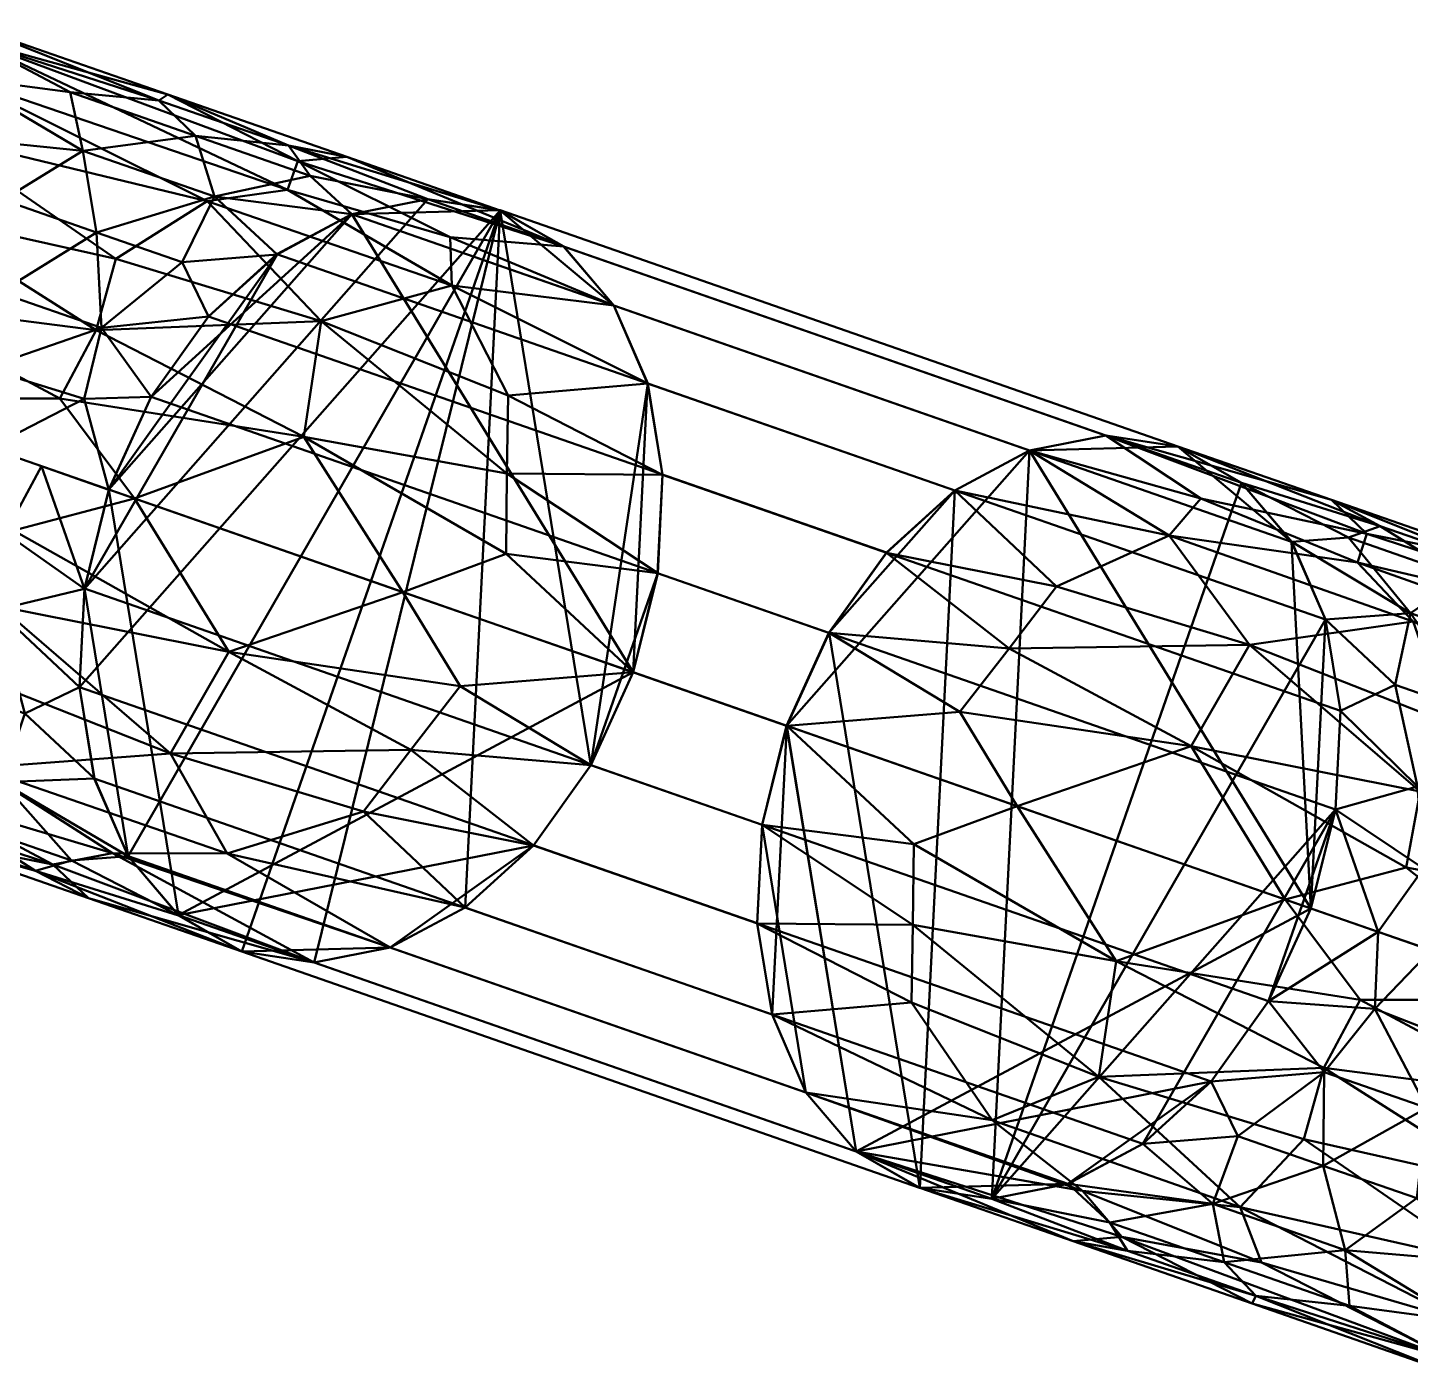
# Model space of a CAD drawing. Header units: inches. Extents: x -1654 to 1344, y -1538 to 36.
# Drawn here: x -783.54 to -776.5, y -1048.67 to -1041.83 of the extents above; entities that cross this region are included whole.
import ezdxf

# ---------------------------------------------------------------- set-up
doc = ezdxf.new("R2010")
doc.units = ezdxf.units.IN
doc.header["$MEASUREMENT"] = 0
doc.linetypes.add('Center', pattern=[1.25, 0.25, -0.1875, 0.625, -0.1875])
doc.layers.add('M-HVAC-DUCT', color=1, linetype='Center', lineweight=30)
doc.layers.add('M-HVAC-DUCT-SA', color=1, linetype='Continuous', lineweight=50)

# ---------------------------------------------------------------- blocks, each defined once
blk = doc.blocks.new('Round Elbow - 1 D-914478-_3D_')
at = {"layer": 'M-HVAC-DUCT', "color": 8, "linetype": 'Continuous', "lineweight": 50}
mesh = blk.add_polyface(dxfattribs=at)
corners = [(-0.2426, 2.5858), (-0.8915, 2.1522), (-1.6569, 2), (-1.6569, 1.9319, 0.5176), (-1.6569, 1.7321, 1), (-1.6569, 1.4142, 1.4142), (-1.6569, 1, 1.7321), (-1.6569, 0.5176, 1.9319), (-1.6569, 0, 2), (-0.6216, 0.1363, 2), (0.3431, 0.5359, 2), (1.1716, 1.1716, 2), (0.8055, 1.5376, 1.9319), (0.4645, 1.8787, 1.7321), (0.1716, 2.1716, 1.4142), (-0.0532, 2.3963, 1), (-0.1945, 2.5376, 0.5176), (-0.7333, 1.7704, 1.2175), (-0.419, 1.0116, 1.8478), (-0.2656, 1.5903, 1.5867), (-0.5807, 2.1361, 0.7654), (-0.9808, 1.3009, 1.5867), (-1.1339, 1.9123, 0.7654), (-1.2283, 2.0852), (-1.0428, 2.0582, 0.3808), (-0.6059, 2.3431), (-1.2378, 1.6234, 1.2175), (-0.2726, 2.0231, 1.2175), (-1.0952, 0.8145, 1.8478), (-0.6547, 0.5617, 1.9557), (0.0436, 0.8424, 1.9568), (0.1985, 1.3499, 1.8479), (-0.6673, 2.2196, 0.3824)]
mesh.append_faces([[corners[k] for k in face] for face in [(6, 21, 5), (12, 30, 11), (23, 24, 1), (4, 22, 3), (11, 30, 10), (1, 32, 25)]], dxfattribs={"vtx0": -1, "vtx1": -1, "color": 8})
mesh.append_faces([[corners[k] for k in face] for face in [(17, 21, 19), (21, 6, 28), (27, 19, 14), (17, 20, 22), (20, 32, 24), (18, 28, 29), (19, 21, 18), (24, 3, 22), (29, 9, 30), (31, 19, 18), (3, 24, 23), (17, 26, 21), (32, 1, 24), (31, 18, 30), (27, 20, 17), (25, 32, 16), (22, 4, 26), (18, 29, 30), (21, 26, 5), (20, 24, 22), (22, 26, 17), (20, 27, 15), (19, 27, 17), (21, 28, 18), (7, 29, 28), (31, 30, 12), (19, 31, 13), (16, 32, 20)]], dxfattribs={"vtx0": -1, "vtx1": -1, "vtx2": -1, "color": 8})
mesh.append_faces([[corners[k] for k in face] for face in [(28, 6, 7), (26, 4, 5), (19, 13, 14), (30, 9, 10)]], dxfattribs={"vtx0": -1, "vtx2": -1, "color": 8})
mesh.append_faces([[corners[k] for k in face] for face in [(8, 9, 29), (14, 15, 27), (15, 16, 20), (7, 8, 29), (12, 13, 31)]], dxfattribs={"vtx1": -1, "vtx2": -1, "color": 8})
mesh.append_faces([[corners[k] for k in face] for face in [(23, 2, 3), (16, 0, 25)]], dxfattribs={"vtx2": -1, "color": 8})
mesh = blk.add_polyface(dxfattribs=at)
corners = [(1.1716, 1.1716, -2), (0.3431, 0.5359, -2), (-0.6216, 0.1363, -2), (-1.6569, 0, -2), (-1.6569, 0.5176, -1.9319), (-1.6569, 1, -1.7321), (-1.6569, 1.4142, -1.4142), (-1.6569, 1.7321, -1), (-1.6569, 1.9319, -0.5176), (-1.6569, 2), (-0.8915, 2.1522), (-0.2426, 2.5858), (-0.1945, 2.5376, -0.5176), (-0.0532, 2.3963, -1), (0.1716, 2.1716, -1.4142), (0.4645, 1.8787, -1.7321), (0.8055, 1.5376, -1.9319), (-0.7333, 1.7704, -1.2175), (-0.419, 1.0116, -1.8478), (-0.9367, 1.3123, -1.5867), (-1.0998, 1.9211, -0.7654), (-0.2264, 1.6134, -1.5867), (-0.5504, 2.154, -0.7654), (-1.2283, 2.0852), (-1.043, 2.059, -0.3765), (-0.6059, 2.3431), (-1.2378, 1.6234, -1.2175), (-0.2726, 2.0231, -1.2175), (-1.0952, 0.8145, -1.8478), (-0.6547, 0.5617, -1.9557), (0.0436, 0.8424, -1.9568), (0.1985, 1.3499, -1.8479), (-0.5149, 2.3102, -0.3955)]
mesh.append_faces([[corners[k] for k in face] for face in [(14, 27, 13), (4, 29, 3), (6, 19, 5), (10, 24, 23), (15, 21, 14), (0, 30, 16)]], dxfattribs={"vtx0": -1, "vtx1": -1, "color": 8})
mesh.append_faces([[corners[k] for k in face] for face in [(21, 15, 31), (18, 28, 19), (20, 17, 26), (4, 28, 29), (17, 27, 21), (8, 23, 24), (32, 24, 10), (21, 18, 19), (22, 17, 20), (20, 26, 7), (22, 20, 24), (16, 30, 31), (26, 19, 6), (22, 13, 27), (30, 2, 29), (17, 21, 19), (8, 24, 20), (22, 32, 12), (19, 26, 17), (21, 27, 14), (22, 27, 17), (19, 28, 5), (29, 28, 18), (29, 18, 30), (31, 30, 18), (21, 31, 18), (24, 32, 22)]], dxfattribs={"vtx0": -1, "vtx1": -1, "vtx2": -1, "color": 8})
mesh.append_faces([[corners[k] for k in face] for face in [(26, 6, 7), (28, 4, 5), (22, 12, 13), (32, 11, 12), (29, 2, 3)]], dxfattribs={"vtx0": -1, "vtx2": -1, "color": 8})
mesh.append_faces([[corners[k] for k in face] for face in [(32, 10, 25, 11)]], dxfattribs={"vtx0": -1, "vtx3": -1, "color": 8})
mesh.append_faces([[corners[k] for k in face] for face in [(1, 2, 30), (0, 1, 30), (7, 8, 20), (15, 16, 31)]], dxfattribs={"vtx1": -1, "vtx2": -1, "color": 8})
mesh.append_faces([[corners[k] for k in face] for face in [(8, 9, 23)]], dxfattribs={"vtx2": -1, "color": 8})
mesh = blk.add_polyface(dxfattribs=at)
corners = [(1.1716, 1.1716, 2), (1.5376, 0.8055, 1.9319), (1.8787, 0.4645, 1.7321), (2.1716, 0.1716, 1.4142), (2.3963, -0.0532, 1), (2.5376, -0.1945, 0.5176), (2.5858, -0.2426), (2.5376, -0.1945, -0.5176), (2.3963, -0.0532, -1), (2.1716, 0.1716, -1.4142), (1.8787, 0.4645, -1.7321), (1.5376, 0.8055, -1.9319), (1.1716, 1.1716, -2), (0.8055, 1.5376, -1.9319), (0.4645, 1.8787, -1.7321), (0.1716, 2.1716, -1.4142), (-0.0532, 2.3963, -1), (-0.1945, 2.5376, -0.5176), (-0.2426, 2.5858), (-0.1945, 2.5376, 0.5176), (-0.0532, 2.3963, 1), (0.1716, 2.1716, 1.4142), (0.4645, 1.8787, 1.7321), (0.8055, 1.5376, 1.9319)]
mesh.append_faces([[corners[k] for k in face] for face in [(18, 15, 16, 17)]], dxfattribs={"vtx0": -1, "color": 8})
mesh.append_faces([[corners[k] for k in face] for face in [(0, 12, 22, 23), (1, 12, 0), (19, 15, 18)]], dxfattribs={"vtx0": -1, "vtx1": -1, "color": 8})
mesh.append_faces([[corners[k] for k in face] for face in [(12, 5, 9, 10)]], dxfattribs={"vtx0": -1, "vtx1": -1, "vtx3": -1, "color": 8})
mesh.append_faces([[corners[k] for k in face] for face in [(20, 12, 13, 19)]], dxfattribs={"vtx0": -1, "vtx2": -1, "color": 8})
mesh.append_faces([[corners[k] for k in face] for face in [(19, 13, 14, 15), (5, 7, 8, 9), (12, 20, 21, 22)]], dxfattribs={"vtx0": -1, "vtx3": -1, "color": 8})
mesh.append_faces([[corners[k] for k in face] for face in [(6, 7, 5)]], dxfattribs={"vtx1": -1, "color": 8})
mesh.append_faces([[corners[k] for k in face] for face in [(4, 5, 12, 3), (2, 3, 12, 1)]], dxfattribs={"vtx1": -1, "vtx2": -1, "color": 8})
mesh.append_faces([[corners[k] for k in face] for face in [(10, 11, 12)]], dxfattribs={"vtx2": -1, "color": 8})
mesh = blk.add_polyface(dxfattribs=at)
corners = [(-1.6569, 0, 2), (-1.6569, 0.5176, 1.9319), (-1.6569, 1, 1.7321), (-1.6569, 1.4142, 1.4142), (-1.6569, 1.7321, 1), (-1.6569, 1.9319, 0.5176), (-1.6569, 2), (-1.6569, 1.9319, -0.5176), (-1.6569, 1.7321, -1), (-1.6569, 1.4142, -1.4142), (-1.6569, 1, -1.7321), (-1.6569, 0.5176, -1.9319), (-1.6569, 0, -2), (-1.6569, -0.5176, -1.9319), (-1.6569, -1, -1.7321), (-1.6569, -1.4142, -1.4142), (-1.6569, -1.7321, -1), (-1.6569, -1.9319, -0.5176), (-1.6569, -2), (-1.6569, -1.9319, 0.5176), (-1.6569, -1.7321, 1), (-1.6569, -1.4142, 1.4142), (-1.6569, -1, 1.7321), (-1.6569, -0.5176, 1.9319)]
mesh.append_faces([[corners[k] for k in face] for face in [(23, 1, 11, 22)]], dxfattribs={"vtx0": -1, "vtx1": -1, "vtx2": -1, "color": 8})
mesh.append_faces([[corners[k] for k in face] for face in [(11, 1, 2, 3), (12, 19, 20, 21)]], dxfattribs={"vtx0": -1, "vtx3": -1, "color": 8})
mesh.append_faces([[corners[k] for k in face] for face in [(6, 7, 5)]], dxfattribs={"vtx1": -1, "color": 8})
mesh.append_faces([[corners[k] for k in face] for face in [(10, 11, 5, 9), (8, 9, 5, 7), (14, 15, 18, 13), (4, 5, 11, 3)]], dxfattribs={"vtx1": -1, "vtx2": -1, "color": 8})
mesh.append_faces([[corners[k] for k in face] for face in [(18, 19, 12, 13), (11, 12, 21, 22)]], dxfattribs={"vtx1": -1, "vtx3": -1, "color": 8})
mesh.append_faces([[corners[k] for k in face] for face in [(16, 17, 18, 15), (23, 0, 1)]], dxfattribs={"vtx2": -1, "color": 8})
mesh = blk.add_polyface(dxfattribs=at)
corners = [(2.5858, -0.2426), (1.3431, -1.1962), (-0.1039, -1.7956), (-1.6569, -2), (-1.6569, -1.9319, -0.5176), (-1.6569, -1.7321, -1), (-1.6569, -1.4142, -1.4142), (-1.6569, -1, -1.7321), (-1.6569, -0.5176, -1.9319), (-1.6569, 0, -2), (-0.6216, 0.1363, -2), (0.3431, 0.5359, -2), (1.1716, 1.1716, -2), (1.5376, 0.8055, -1.9319), (1.8787, 0.4645, -1.7321), (2.1716, 0.1716, -1.4142), (2.3963, -0.0532, -1), (2.5376, -0.1945, -0.5176), (0.1163, -0.2807, -1.897), (0.4957, -1.1968, -1.166), (0.6063, -1.4638, -0.5801), (-0.2536, -1.0697, -1.5529), (1.0651, -0.496, -1.5566), (-0.5718, -1.7545, -0.7454), (1.645, -0.8363, -0.7454), (-0.5958, -1.5552, -1.122), (1.521, -0.6784, -1.122), (-0.6325, -1.8794, -0.3567), (1.7762, -0.8817, -0.3567), (0.9751, -0.1297, -1.7875), (0.1137, -0.656, -1.7427)]
mesh.append_faces([[corners[k] for k in face] for face in [(4, 27, 3), (14, 29, 13), (7, 21, 6), (3, 27, 2), (0, 28, 17)]], dxfattribs={"vtx0": -1, "vtx1": -1, "color": 8})
mesh.append_faces([[corners[k] for k in face] for face in [(8, 18, 30), (19, 24, 20), (27, 20, 2), (28, 24, 17), (25, 21, 19), (21, 25, 6), (19, 23, 25), (23, 19, 20), (22, 26, 19), (19, 21, 22), (29, 30, 18), (8, 10, 18), (22, 29, 14), (22, 15, 26), (16, 24, 26), (23, 27, 4), (28, 20, 24), (26, 24, 19), (13, 18, 11), (23, 5, 25), (20, 27, 23), (20, 28, 1), (30, 22, 21), (13, 29, 18), (22, 30, 29), (7, 30, 21)]], dxfattribs={"vtx0": -1, "vtx1": -1, "vtx2": -1, "color": 8})
mesh.append_faces([[corners[k] for k in face] for face in [(18, 10, 11), (22, 14, 15), (30, 7, 8)]], dxfattribs={"vtx0": -1, "vtx2": -1, "color": 8})
mesh.append_faces([[corners[k] for k in face] for face in [(9, 10, 8)]], dxfattribs={"vtx1": -1, "color": 8})
mesh.append_faces([[corners[k] for k in face] for face in [(15, 16, 26), (4, 5, 23), (5, 6, 25), (1, 2, 20), (0, 1, 28), (16, 17, 24)]], dxfattribs={"vtx1": -1, "vtx2": -1, "color": 8})
mesh.append_faces([[corners[k] for k in face] for face in [(11, 12, 13)]], dxfattribs={"vtx2": -1, "color": 8})
mesh = blk.add_polyface(dxfattribs=at)
corners = [(1.1716, 1.1716, 2), (0.3431, 0.5359, 2), (-0.6216, 0.1363, 2), (-1.6569, 0, 2), (-1.6569, -0.5176, 1.9319), (-1.6569, -1, 1.7321), (-1.6569, -1.4142, 1.4142), (-1.6569, -1.7321, 1), (-1.6569, -1.9319, 0.5176), (-1.6569, -2), (-0.1039, -1.7956), (1.3431, -1.1962), (2.5858, -0.2426), (2.5376, -0.1945, 0.5176), (2.3963, -0.0532, 1), (2.1716, 0.1716, 1.4142), (1.8787, 0.4645, 1.7321), (1.5376, 0.8055, 1.9319), (0.1163, -0.2807, 1.897), (0.4957, -1.1968, 1.166), (0.6063, -1.4638, 0.5801), (0.9357, -0.5771, 1.5529), (-0.4024, -1.1038, 1.5566), (1.645, -0.8363, 0.7454), (-0.5718, -1.7545, 0.7454), (1.521, -0.6784, 1.122), (-0.5958, -1.5552, 1.122), (1.7762, -0.8817, 0.3567), (-0.6325, -1.8794, 0.3567), (-0.5978, -0.7812, 1.7875), (0.3835, -0.5443, 1.7427)]
mesh.append_faces([[corners[k] for k in face] for face in [(4, 2, 3)]], dxfattribs={"vtx0": -1, "color": 8})
mesh.append_faces([[corners[k] for k in face] for face in [(8, 24, 7), (13, 27, 12), (12, 27, 11), (9, 28, 8)]], dxfattribs={"vtx0": -1, "vtx1": -1, "color": 8})
mesh.append_faces([[corners[k] for k in face] for face in [(7, 24, 26), (20, 24, 28), (17, 18, 30), (19, 23, 25), (26, 24, 19), (22, 19, 21), (2, 4, 18), (22, 6, 26), (22, 29, 5), (23, 27, 13), (23, 19, 20), (22, 26, 19), (21, 25, 15), (23, 14, 25), (17, 1, 18), (19, 24, 20), (28, 24, 8), (25, 21, 19), (27, 20, 11), (29, 30, 18), (20, 27, 23), (20, 28, 10), (30, 22, 21), (4, 29, 18), (22, 30, 29), (16, 30, 21)]], dxfattribs={"vtx0": -1, "vtx1": -1, "vtx2": -1, "color": 8})
mesh.append_faces([[corners[k] for k in face] for face in [(30, 16, 17), (20, 10, 11), (29, 4, 5), (18, 1, 2), (23, 13, 14)]], dxfattribs={"vtx0": -1, "vtx2": -1, "color": 8})
mesh.append_faces([[corners[k] for k in face] for face in [(0, 1, 17)]], dxfattribs={"vtx1": -1, "color": 8})
mesh.append_faces([[corners[k] for k in face] for face in [(9, 10, 28), (5, 6, 22), (15, 16, 21), (14, 15, 25), (6, 7, 26)]], dxfattribs={"vtx1": -1, "vtx2": -1, "color": 8})

msp = doc.modelspace()

# ---------------------------------------------------------------- linework, layer by layer
at = {"layer": 'M-HVAC-DUCT', "color": 5}
msp.add_line((-781.7916, -1044.6455, 1327.1716), (-778.3384, -1045.8488, 1330.8284), dxfattribs=at)
msp.add_line((-781.7916, -1044.6455, 1327.1716), (-778.3384, -1045.8488, 1330.8284), dxfattribs=at)
at = {"layer": 'M-HVAC-DUCT', "color": 5, "extrusion": (-0.329029, -0.94432, -4.12346e-14)}
msp.add_arc((-397.3707, 1330, 1243.7117), 4, 270, 315, dxfattribs=at)
at = {"layer": 'M-HVAC-DUCT', "color": 5, "extrusion": (0.329029, 0.94432, 1.03084e-13)}
msp.add_arc((388.057, 1328, -1243.7117), 4, 45, 90, dxfattribs=at)

# ---------------------------------------------------------------- block references
at = {"layer": 'M-HVAC-DUCT-SA', "color": 8, "extrusion": (-0.329029, -0.94432, 0)}
msp.add_blockref('Round Elbow - 1 D-914478-_3D_', (-395.7138, 1326, 1243.7117), dxfattribs=at)
at = {"layer": 'M-HVAC-DUCT-SA', "color": 8, "extrusion": (0.329029, 0.94432, 0), "rotation": 134.9999999999953}
msp.add_blockref('Round Elbow - 1 D-914478-_3D_', (389.7138, 1332, -1243.7117), dxfattribs=at)

# ---------------------------------------------------------------- meshes
at = {"layer": 'M-HVAC-DUCT-SA', "color": 8}
mesh = msp.add_polyface(dxfattribs=at)
corners = [(-782.4497, -1046.5342, 1327.1716), (-782.7729, -1046.3494, 1327.5376), (-783.0293, -1046.0485, 1327.8787), (-783.2013, -1045.652, 1328.1716), (-783.2772, -1045.1869, 1328.3963), (-783.2519, -1044.6849, 1328.5376), (-783.1271, -1044.1802, 1328.5858), (-782.9113, -1043.7073, 1328.5376), (-782.6192, -1043.2982, 1328.3963), (-782.2706, -1042.981, 1328.1716), (-781.8895, -1042.7773, 1327.8787), (-781.5017, -1042.7008, 1327.5376), (-781.1336, -1042.7569, 1327.1716), (-780.8104, -1042.9417, 1326.8055), (-780.554, -1043.2426, 1326.4645), (-780.382, -1043.6391, 1326.1716), (-780.3061, -1044.1042, 1325.9468), (-780.3314, -1044.6062, 1325.8055), (-780.4562, -1045.1109, 1325.7574), (-780.672, -1045.5838, 1325.8055), (-780.9641, -1045.9928, 1325.9468), (-781.3126, -1046.31, 1326.1716), (-781.6938, -1046.5138, 1326.4645), (-782.0816, -1046.5903, 1326.8055)]
mesh.append_faces([[corners[k] for k in face] for face in [(10, 18, 1, 6)]], dxfattribs={"vtx0": -1, "vtx1": -1, "vtx2": -1, "vtx3": -1, "color": 8})
mesh.append_faces([[corners[k] for k in face] for face in [(18, 10, 14, 15)]], dxfattribs={"vtx0": -1, "vtx1": -1, "vtx3": -1, "color": 8})
mesh.append_faces([[corners[k] for k in face] for face in [(6, 1, 2, 5)]], dxfattribs={"vtx0": -1, "vtx2": -1, "color": 8})
mesh.append_faces([[corners[k] for k in face] for face in [(22, 0, 1, 20)]], dxfattribs={"vtx0": -1, "vtx2": -1, "vtx3": -1, "color": 8})
mesh.append_faces([[corners[k] for k in face] for face in [(11, 12, 10), (21, 22, 20), (23, 0, 22)]], dxfattribs={"vtx1": -1, "color": 8})
mesh.append_faces([[corners[k] for k in face] for face in [(6, 7, 10)]], dxfattribs={"vtx1": -1, "vtx2": -1, "color": 8})
mesh.append_faces([[corners[k] for k in face] for face in [(3, 4, 5, 2)]], dxfattribs={"vtx2": -1, "color": 8})
mesh.append_faces([[corners[k] for k in face] for face in [(18, 19, 20, 1), (12, 13, 14, 10)]], dxfattribs={"vtx2": -1, "vtx3": -1, "color": 8})
mesh.append_faces([[corners[k] for k in face] for face in [(7, 8, 9, 10), (15, 16, 17, 18)]], dxfattribs={"vtx3": -1, "color": 8})
mesh = msp.add_polyface(dxfattribs=at)
corners = [(-781.1336, -1042.7569, 1327.1716), (-781.5017, -1042.7008, 1327.5376), (-781.8895, -1042.7773, 1327.8787), (-782.2706, -1042.981, 1328.1716), (-782.6192, -1043.2982, 1328.3963), (-782.9113, -1043.7073, 1328.5376), (-783.1271, -1044.1802, 1328.5858), (-779.6739, -1045.3834, 1332.2426), (-779.4581, -1044.9105, 1332.1945), (-779.1659, -1044.5015, 1332.0532), (-778.8174, -1044.1843, 1331.8284), (-778.4362, -1043.9805, 1331.5355), (-778.0484, -1043.904, 1331.1945), (-777.6803, -1043.9601, 1330.8284)]
mesh.append_faces([[corners[k] for k in face] for face in [(7, 8, 5, 6)]], dxfattribs={"vtx1": -1, "color": 8})
mesh.append_faces([[corners[k] for k in face] for face in [(8, 9, 4, 5), (3, 4, 9, 10), (11, 12, 1, 2), (2, 3, 10, 11)]], dxfattribs={"vtx1": -1, "vtx3": -1, "color": 8})
mesh.append_faces([[corners[k] for k in face] for face in [(12, 13, 0, 1)]], dxfattribs={"vtx3": -1, "color": 8})
mesh = msp.add_polyface(dxfattribs=at)
corners = [(-780.4562, -1045.1109, 1325.7574), (-780.3314, -1044.6062, 1325.8055), (-780.3061, -1044.1042, 1325.9468), (-780.382, -1043.6391, 1326.1716), (-780.554, -1043.2426, 1326.4645), (-780.8104, -1042.9417, 1326.8055), (-781.1336, -1042.7569, 1327.1716), (-777.6803, -1043.9601, 1330.8284), (-777.3571, -1044.1449, 1330.4624), (-777.1008, -1044.4458, 1330.1213), (-776.9288, -1044.8423, 1329.8284), (-776.8528, -1045.3074, 1329.6037), (-776.8781, -1045.8094, 1329.4624), (-777.0029, -1046.3141, 1329.4142)]
mesh.append_faces([[corners[k] for k in face] for face in [(7, 8, 5, 6)]], dxfattribs={"vtx1": -1, "color": 8})
mesh.append_faces([[corners[k] for k in face] for face in [(8, 9, 4, 5), (3, 4, 9, 10), (11, 12, 1, 2), (2, 3, 10, 11)]], dxfattribs={"vtx1": -1, "vtx3": -1, "color": 8})
mesh.append_faces([[corners[k] for k in face] for face in [(12, 13, 0, 1)]], dxfattribs={"vtx3": -1, "color": 8})
mesh = msp.add_polyface(dxfattribs=at)
corners = [(-778.9965, -1047.7374, 1330.8284), (-778.6284, -1047.7935, 1330.4624), (-778.2406, -1047.717, 1330.1213), (-777.8594, -1047.5133, 1329.8284), (-777.5109, -1047.1961, 1329.6037), (-777.2188, -1046.787, 1329.4624), (-777.0029, -1046.3141, 1329.4142), (-776.8781, -1045.8094, 1329.4624), (-776.8528, -1045.3074, 1329.6037), (-776.9288, -1044.8423, 1329.8284), (-777.1008, -1044.4458, 1330.1213), (-777.3571, -1044.1449, 1330.4624), (-777.6803, -1043.9601, 1330.8284), (-778.0484, -1043.904, 1331.1945), (-778.4362, -1043.9805, 1331.5355), (-778.8174, -1044.1843, 1331.8284), (-779.1659, -1044.5015, 1332.0532), (-779.4581, -1044.9105, 1332.1945), (-779.6739, -1045.3834, 1332.2426), (-779.7987, -1045.8881, 1332.1945), (-779.824, -1046.3901, 1332.0532), (-779.748, -1046.8552, 1331.8284), (-779.576, -1047.2517, 1331.5355), (-779.3197, -1047.5526, 1331.1945)]
mesh.append_faces([[corners[k] for k in face] for face in [(17, 15, 16), (14, 12, 13), (4, 2, 3), (12, 10, 11), (2, 0, 1)]], dxfattribs={"vtx0": -1, "color": 8})
mesh.append_faces([[corners[k] for k in face] for face in [(23, 6, 14, 18), (14, 6, 10, 12)]], dxfattribs={"vtx0": -1, "vtx1": -1, "vtx2": -1, "vtx3": -1, "color": 8})
mesh.append_faces([[corners[k] for k in face] for face in [(9, 10, 6)]], dxfattribs={"vtx1": -1, "vtx2": -1, "color": 8})
mesh.append_faces([[corners[k] for k in face] for face in [(23, 0, 2, 4)]], dxfattribs={"vtx1": -1, "vtx2": -1, "vtx3": -1, "color": 8})
mesh.append_faces([[corners[k] for k in face] for face in [(22, 23, 18, 19), (17, 18, 14, 15)]], dxfattribs={"vtx1": -1, "vtx3": -1, "color": 8})
mesh.append_faces([[corners[k] for k in face] for face in [(7, 8, 9, 6)]], dxfattribs={"vtx2": -1, "color": 8})
mesh.append_faces([[corners[k] for k in face] for face in [(4, 5, 6, 23)]], dxfattribs={"vtx2": -1, "vtx3": -1, "color": 8})
mesh.append_faces([[corners[k] for k in face] for face in [(19, 20, 21, 22)]], dxfattribs={"vtx3": -1, "color": 8})
mesh = msp.add_polyface(dxfattribs=at)
corners = [(-783.1271, -1044.1802, 1328.5858), (-783.2519, -1044.6849, 1328.5376), (-783.2772, -1045.1869, 1328.3963), (-783.2013, -1045.652, 1328.1716), (-783.0293, -1046.0485, 1327.8787), (-782.7729, -1046.3494, 1327.5376), (-782.4497, -1046.5342, 1327.1716), (-778.9965, -1047.7374, 1330.8284), (-779.3197, -1047.5526, 1331.1945), (-779.576, -1047.2517, 1331.5355), (-779.748, -1046.8552, 1331.8284), (-779.824, -1046.3901, 1332.0532), (-779.7987, -1045.8881, 1332.1945), (-779.6739, -1045.3834, 1332.2426)]
mesh.append_faces([[corners[k] for k in face] for face in [(5, 8, 9, 4)]], dxfattribs={"vtx0": -1, "vtx2": -1, "color": 8})
mesh.append_faces([[corners[k] for k in face] for face in [(7, 8, 5, 6)]], dxfattribs={"vtx1": -1, "color": 8})
mesh.append_faces([[corners[k] for k in face] for face in [(3, 4, 9, 10), (11, 12, 1, 2), (2, 3, 10, 11)]], dxfattribs={"vtx1": -1, "vtx3": -1, "color": 8})
mesh.append_faces([[corners[k] for k in face] for face in [(12, 13, 0, 1)]], dxfattribs={"vtx3": -1, "color": 8})
mesh = msp.add_polyface(dxfattribs=at)
corners = [(-782.4497, -1046.5342, 1327.1716), (-782.0816, -1046.5903, 1326.8055), (-781.6938, -1046.5138, 1326.4645), (-781.3126, -1046.31, 1326.1716), (-780.9641, -1045.9928, 1325.9468), (-780.672, -1045.5838, 1325.8055), (-780.4562, -1045.1109, 1325.7574), (-777.0029, -1046.3141, 1329.4142), (-777.2188, -1046.787, 1329.4624), (-777.5109, -1047.1961, 1329.6037), (-777.8594, -1047.5133, 1329.8284), (-778.2406, -1047.717, 1330.1213), (-778.6284, -1047.7935, 1330.4624), (-778.9965, -1047.7374, 1330.8284)]
mesh.append_faces([[corners[k] for k in face] for face in [(7, 8, 5, 6)]], dxfattribs={"vtx1": -1, "color": 8})
mesh.append_faces([[corners[k] for k in face] for face in [(8, 9, 4, 5), (3, 4, 9, 10), (11, 12, 1, 2), (2, 3, 10, 11)]], dxfattribs={"vtx1": -1, "vtx3": -1, "color": 8})
mesh.append_faces([[corners[k] for k in face] for face in [(12, 13, 0, 1)]], dxfattribs={"vtx3": -1, "color": 8})

doc.saveas('drawing.dxf')
